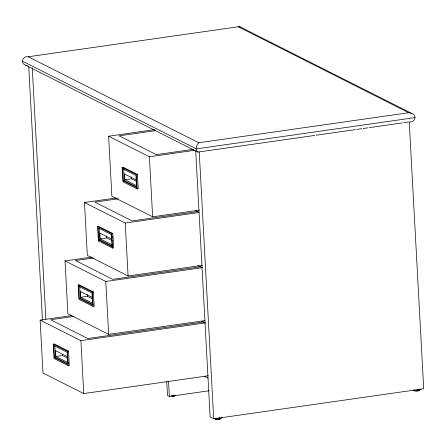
<?xml version="1.0" encoding="UTF-8"?>
<svg xmlns="http://www.w3.org/2000/svg" width="446" height="446" viewBox="0 0 446 446"><rect width="100%" height="100%" fill="white"/><g stroke="black" fill="none" stroke-linecap="round" stroke-linejoin="round"><path stroke-width="0.67" d="M314.915 135.406L197.907 152.092L25.589 65.216C19.947 63.371 22.74 55.627 28.204 56.765L239.547 26.593L411.859 113.468C417.177 115.129 415.092 122.667 409.774 121.886M171.983 395.78L173.126 396.187M411.859 113.468L408.748 112.715L198.738 142.748C196.234 144.844 195.248 149.8 197.907 152.092M175.529 395.34L174.921 395.613A2.185 0.491 -3.1 0 1 173.26 395.842L172.084 395.814M174.403 395.864L171.894 395.814M199.423 210.127L152.638 216.812L111.868 196.257L108.618 136.22L154.712 129.63M155.537 130.645L119.06 135.863L156.329 154.65L193.492 149.338M415.154 117.588L196.391 148.869L22.3 61.096M108.618 136.22L149.388 156.775L194.796 150.285M316.292 135.21L355.54 129.596M356.917 129.401L361.739 128.71M363.116 128.515L367.933 127.824M369.31 127.628L402.364 122.901M403.742 122.706L408.558 122.014M122.137 167.395L123.23 167.239L137.407 174.386L138.188 188.758L137.095 188.914L122.918 181.767L122.137 167.395L136.314 174.542L137.407 174.386M136.259 179.916L124.445 173.957L124.752 179.71L131.319 178.774L136.911 181.594M123.286 180.875L136.604 187.593L135.946 175.434L122.622 168.716L123.286 180.875L124.378 180.719L136.487 186.829M202.395 265.337L128.091 275.962L87.321 255.407L84.461 202.495L116.105 197.974M118.301 198.793L94.903 202.138L132.167 220.926L197.545 211.577M97.59 226.546L98.689 226.39L112.86 233.531L113.641 247.904L112.548 248.06L98.371 240.912L97.59 226.546L111.768 233.693L112.86 233.531M84.461 202.495L125.226 223.05L198.844 212.525M111.712 239.062L99.898 233.107L100.211 238.855L106.772 237.919L112.364 240.74M98.739 240.026L112.063 246.744L111.4 234.579L98.081 227.861L98.739 240.026L99.832 239.87L111.94 245.975M204.976 320.602L108.662 334.377L67.892 313.822L65.027 260.91L91.854 257.074M93.359 257.994L75.469 260.553L112.732 279.341L200.823 266.747M78.161 284.961L79.254 284.804L93.431 291.952L94.206 306.318L93.114 306.474L78.936 299.327L78.161 284.961L92.333 292.108L93.431 291.952M65.027 260.91L105.797 281.471L202.11 267.695M78.647 286.276L91.971 292.994L92.629 305.159L79.304 298.441L78.647 286.276L79.739 286.12M92.277 297.476L80.464 291.522L80.776 297.27L87.338 296.334L92.311 298.842M79.304 298.441L80.397 298.285L93.114 304.696M208.282 375.766L83.759 393.573L42.989 373.018L40.123 320.111L71.773 315.584M73.964 316.404L50.565 319.749L87.834 338.542L204.14 321.906M53.258 344.156L54.351 344L68.528 351.147L69.303 365.519L68.21 365.675L54.038 358.528L53.258 344.156L67.435 351.303L68.528 351.147M40.123 320.111L80.893 340.666L205.416 322.859M67.374 356.672L55.56 350.718L55.873 356.471L62.434 355.529L67.407 358.038M54.401 357.636L67.725 364.354L67.067 352.189L53.743 345.477L54.401 357.636L55.494 357.48L68.216 363.891M166.748 381.609L167.501 395.507L169.369 396.444L209.269 390.741M195.722 150.848L210.138 416.999L213.69 418.794L423.7 388.761L409.25 121.92M173.494 396.171C176.683 394.939 173.048 397.113 171.643 395.875M25.589 65.216L27.1 65.74M238.214 26.738L408.748 112.715M28.204 56.765L198.738 142.748M195.354 210.624L199.061 212.497M124.752 179.71L136.565 185.664M197.729 265.526L202.049 267.706M100.211 238.855L112.024 244.809M201.336 321.042L205.043 322.915M80.776 297.27L92.59 303.23M204.324 376.251L208.031 378.119M55.873 356.471L68.31 362.737M239.547 26.593L240.126 27.005M199.239 151.947L213.69 418.794M168.538 381.168L169.369 396.444M149.388 156.775L152.638 216.812M136.314 174.542L137.095 188.914M131.213 176.817L131.319 178.774M123.72 168.56L124.378 180.719M125.226 223.05L128.091 275.962M112.604 236.452L112.676 237.802M111.768 233.693L112.548 248.06M106.666 235.962L106.772 237.919M105.797 281.471L108.662 334.377M99.207 228.38L99.832 239.87M92.333 292.108L93.114 306.474M87.232 294.377L87.338 296.334M79.778 286.795L80.397 298.285M80.893 340.666L83.759 393.573M67.435 351.303L68.21 365.675M62.368 354.224L62.434 355.529M54.875 345.996L55.494 357.48M32.251 67.759L45.877 319.314M28.7 65.969L42.476 320.3M174.899 395.184A2.185 0.491 -3.1 0 1 173.238 395.418M221.857 417.384A4.159 0.937 -3.1 0 1 219.817 418.538A4.159 0.937 -3.1 0 1 214.816 418.616M220.776 418.599A2.927 0.658 -3.1 0 1 217.475 419.502A2.927 0.658 -3.1 0 1 215.184 418.71M221.768 417.116A4.159 0.937 -3.1 0 1 221.333 417.361M219.778 417.774A4.159 0.937 -3.1 0 1 218.769 417.919M220.33 418.632A2.475 0.557 -3.1 0 1 220.157 418.928M219.828 419.073A2.475 0.557 -3.1 0 1 218.183 419.368M216.36 419.346A2.475 0.557 -3.1 0 1 215.424 419.023M220.313 418.526A2.475 0.557 -3.1 0 1 220.14 418.677M218.791 419.045A2.475 0.557 -3.1 0 1 218.166 419.112M216.343 419.095A2.475 0.557 -3.1 0 1 215.892 419.011M420.929 388.918A4.159 0.937 -3.1 0 1 418.398 390.144A4.159 0.937 -3.1 0 1 413.252 389.988M419.658 389.971A2.927 0.658 -3.1 0 1 417.311 390.997A2.927 0.658 -3.1 0 1 414.055 390.417M419.725 389.118A4.159 0.937 -3.1 0 1 417.841 389.447M419.229 390.462A2.475 0.557 -3.1 0 1 417.88 390.83M416.609 390.93A2.475 0.557 -3.1 0 1 415.99 390.925M414.975 390.796A2.475 0.557 -3.1 0 1 414.501 390.412M418.426 390.479A2.475 0.557 -3.1 0 1 417.869 390.579M414.964 390.545A2.475 0.557 -3.1 0 1 414.646 390.434"/></g></svg>
